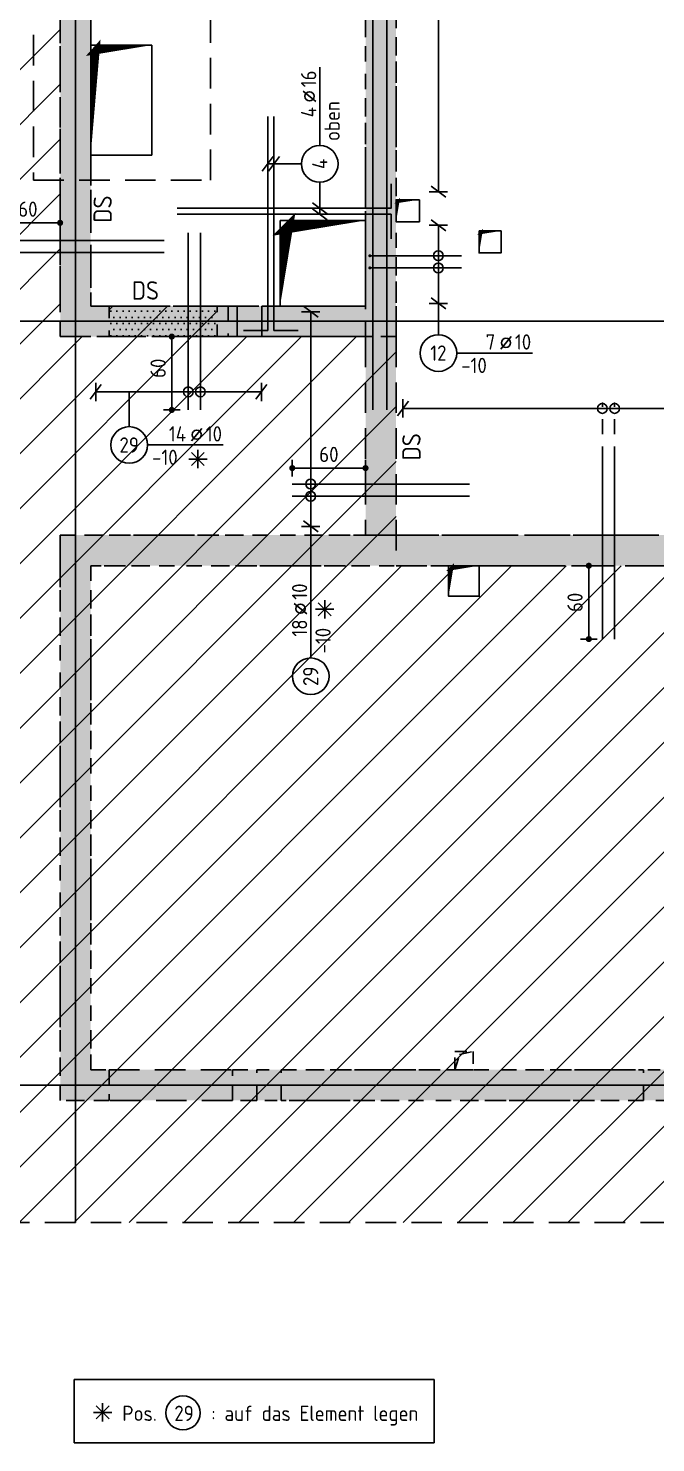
# Model space of a CAD drawing. Extents: x -10 to 76.2, y -7.1 to 49.1.
# Drawn here: x 7.92 to 13.05, y 20.52 to 32.1 of the extents above; entities that cross this region are included whole.
import ezdxf
from ezdxf.enums import TextEntityAlignment as Align

# ---------------------------------------------------------------- set-up
doc = ezdxf.new("R2010")
doc.units = 0
doc.header["$LTSCALE"] = 0.5
for name, pattern in [('AUSGEZOGEN', [1000.01, 1000, 0.01]), ('DASHED', [0.75, 0.5, -0.25]), ('DOT', [0.175, 0.05, -0.125]), ('HIDDEN2', [0.187, 0.125, -0.062]), ('PUNKT', [0.175, 0.05, -0.125]), ('STRICHLINIE', [0.75, 0.5, -0.25]), ('VERDECKT', [0.375, 0.25, -0.125])]:
    doc.linetypes.add(name, pattern=pattern)
for name, color, linetype in [('ACHSEN', 7, 'Continuous'), ('BETON', 7, 'Continuous'), ('Brüstung EG', 7, 'Continuous'), ('DD', 7, 'Continuous'), ('DETAIL', 7, 'Continuous'), ('DS', 7, 'Continuous'), ('EG', 7, 'Continuous'), ('grau_hell', 7, 'Continuous'), ('grau_mittel', 7, 'Continuous'), ('HILFE', 7, 'Continuous'), ('MASSE', 7, 'Continuous'), ('OBJEKT', 7, 'Continuous'), ('RND', 7, 'Continuous'), ('SCHATTEN', 7, 'Continuous'), ('TEXT', 7, 'Continuous'), ('VERDECKT', 7, 'Continuous'), ('VERDECKT2', 7, 'Continuous')]:
    doc.layers.add(name, color=color, linetype=linetype)
doc.styles.add('txt', font='isocp.shx')
doc.dimstyles.new('DOT_I', dxfattribs={"dimscale": 0.5, "dimtxt": 0.25, "dimasz": 0.25, "dimexe": 0.1, "dimexo": 0.3, "dimgap": 0.1, "dimtad": 1, "dimdec": 3, "dimzin": 3, "dimtxsty": 'txt', "dimblk": 'DOT', "dimblk1": 'DOT', "dimblk2": 'DOT', "dimsah": 1, "dimcen": 0.1, "dimse1": 1, "dimse2": 1, "dimazin": 0, "dimtfac": 1, "dimtdec": 4, "dimtix": 1, "dimtmove": 2, "dimatfit": 3, "dimfxl": 0, "dimtvp": 1, "dimtolj": 1, "dimtzin": 0, "dimarcsym": 0})
pattern_1 = [(0, (-74.13047, 377.732794), (0.025, 0.05), [0, -0.05])]

# ---------------------------------------------------------------- blocks, each defined once
blk = doc.blocks.new('RND_LEI')
at = {"layer": 'RND', "color": 7, "linetype": 'Continuous'}
blk.add_line((1.022, 0.066), (1.19, 0.27), dxfattribs=at)
for centre, radius in [((0, 0), 0.3), ((1.106, 0.168), 0.075)]:
    blk.add_circle(centre, radius, dxfattribs=at)
at = {"layer": 'RND', "color": 7, "linetype": 'Continuous', "style": 'txt'}
blk.add_attdef('ANZ', text='', height=0.25, dxfattribs=at).set_placement((0.931, 0.057), align=Align.RIGHT)
for tag, p in [('DUM', (1.253, 0.057)), ('ABSTD', (1.674, 0.057)), ('POSTXT', (0.374, -0.327))]:
    blk.add_attdef(tag, p, '', height=0.25, dxfattribs=at)
blk.add_attdef('POSL', text='', height=0.25, dxfattribs=at).set_placement((0, 0), align=Align.MIDDLE)
blk = doc.blocks.new('lei_gre')
at = {"layer": 'RND', "color": 7, "linetype": 'Continuous'}
for p, q in [((-0.09, -0.12), (0.09, 0.12)), ((0, 0.15), (0, -0.15))]:
    blk.add_line(p, q, dxfattribs=at)
blk = doc.blocks.new('DOT')
at = {"layer": 'MASSE', "color": 7, "linetype": 'Continuous'}
for p, q in [((0, 0), (-1, 0)), ((0, 0.54), (0, -0.54))]:
    blk.add_line(p, q, dxfattribs=at)
at = {"layer": 'MASSE', "color": 7, "linetype": 'Continuous', "const_width": 0.2}
blk.add_lwpolyline([(-0.1, 0, 1), (0.1, 0, 1)], format="xyb", close=True, dxfattribs=at)
blk = doc.blocks.new('*D160')
at = {"layer": 'Defpoints', "color": 0, "linetype": 'AUSGEZOGEN', "transparency": 16777216}
for p in [(7.579, 30.507), (7.579, 30.507), (8.179, 30.507)]:
    blk.add_point(p, dxfattribs=at)
at = {"layer": 'MASSE', "color": 0, "linetype": 'AUSGEZOGEN', "lineweight": -2, "transparency": 16777216}
blk.add_line((8.054, 30.507), (7.704, 30.507), dxfattribs=at)
at = {"layer": 'MASSE', "color": 0, "linetype": 'AUSGEZOGEN', "lineweight": -2, "transparency": 16777216, "xscale": 0.125, "yscale": 0.125, "zscale": 0.125, "rotation": 180}
blk.add_blockref('DOT', (7.579, 30.507), dxfattribs=at)
at = {"layer": 'MASSE', "color": 0, "linetype": 'AUSGEZOGEN', "lineweight": -2, "transparency": 16777216, "xscale": 0.125, "yscale": 0.125, "zscale": 0.125}
blk.add_blockref('DOT', (8.179, 30.507), dxfattribs=at)
at = {"layer": 'MASSE', "color": 0, "linetype": 'AUSGEZOGEN', "transparency": 16777216, "insert": (7.915, 30.619), "char_height": 0.125, "attachment_point": 5, "style": 'txt'}
blk.add_mtext('\\A1;60', dxfattribs=at)
blk = doc.blocks.new('*D161')
at = {"layer": 'Defpoints', "color": 0, "linetype": 'AUSGEZOGEN', "transparency": 16777216}
for p in [(9.093, 29.576), (9.093, 29.576), (9.093, 28.976)]:
    blk.add_point(p, dxfattribs=at)
at = {"layer": 'MASSE', "color": 0, "linetype": 'AUSGEZOGEN', "lineweight": -2, "transparency": 16777216}
blk.add_line((9.093, 29.101), (9.093, 29.451), dxfattribs=at)
at = {"layer": 'MASSE', "color": 0, "linetype": 'AUSGEZOGEN', "lineweight": -2, "transparency": 16777216, "xscale": 0.125, "yscale": 0.125, "zscale": 0.125}
for p, rotation in [((9.093, 29.576), 90), ((9.093, 28.976), 270)]:
    blk.add_blockref('DOT', p, dxfattribs=dict(at, rotation=rotation))
at = {"layer": 'MASSE', "color": 0, "linetype": 'AUSGEZOGEN', "transparency": 16777216, "insert": (8.981, 29.317), "char_height": 0.125, "attachment_point": 5, "rotation": 90, "style": 'txt'}
blk.add_mtext('\\A1;60', dxfattribs=at)
blk = doc.blocks.new('*D162')
at = {"layer": 'Defpoints', "color": 0, "linetype": 'AUSGEZOGEN', "transparency": 16777216}
for p in [(10.079, 28.5), (10.079, 28.5), (10.679, 28.5)]:
    blk.add_point(p, dxfattribs=at)
at = {"layer": 'MASSE', "color": 0, "linetype": 'AUSGEZOGEN', "lineweight": -2, "transparency": 16777216}
blk.add_line((10.554, 28.5), (10.204, 28.5), dxfattribs=at)
at = {"layer": 'MASSE', "color": 0, "linetype": 'AUSGEZOGEN', "lineweight": -2, "transparency": 16777216, "xscale": 0.125, "yscale": 0.125, "zscale": 0.125, "rotation": 180}
blk.add_blockref('DOT', (10.079, 28.5), dxfattribs=at)
at = {"layer": 'MASSE', "color": 0, "linetype": 'AUSGEZOGEN', "lineweight": -2, "transparency": 16777216, "xscale": 0.125, "yscale": 0.125, "zscale": 0.125}
blk.add_blockref('DOT', (10.679, 28.5), dxfattribs=at)
at = {"layer": 'MASSE', "color": 0, "linetype": 'AUSGEZOGEN', "transparency": 16777216, "insert": (10.379, 28.612), "char_height": 0.125, "attachment_point": 5, "style": 'txt'}
blk.add_mtext('\\A1;60', dxfattribs=at)
blk = doc.blocks.new('*D163')
at = {"layer": 'Defpoints', "color": 0, "linetype": 'AUSGEZOGEN', "transparency": 16777216}
for p in [(12.507, 27.701), (12.507, 27.701), (12.507, 27.101)]:
    blk.add_point(p, dxfattribs=at)
at = {"layer": 'MASSE', "color": 0, "linetype": 'AUSGEZOGEN', "lineweight": -2, "transparency": 16777216}
blk.add_line((12.507, 27.226), (12.507, 27.576), dxfattribs=at)
at = {"layer": 'MASSE', "color": 0, "linetype": 'AUSGEZOGEN', "lineweight": -2, "transparency": 16777216, "xscale": 0.125, "yscale": 0.125, "zscale": 0.125}
for p, rotation in [((12.507, 27.701), 90), ((12.507, 27.101), 270)]:
    blk.add_blockref('DOT', p, dxfattribs=dict(at, rotation=rotation))
at = {"layer": 'MASSE', "color": 0, "linetype": 'AUSGEZOGEN', "transparency": 16777216, "insert": (12.394, 27.401), "char_height": 0.125, "attachment_point": 5, "rotation": 90, "style": 'txt'}
blk.add_mtext('\\A1;60', dxfattribs=at)
blk = doc.blocks.new('748860')
at = {"layer": 'HILFE', "color": 102, "linetype": 'AUSGEZOGEN'}
for p, q in [((0.075, 0), (-0.075, 0)), ((0.053, -0.053), (-0.053, 0.053)), ((0.053, 0.053), (-0.053, -0.053)), ((0, 0.075), (0, -0.075))]:
    blk.add_line(p, q, dxfattribs=at)

msp = doc.modelspace()

# ---------------------------------------------------------------- hatches: boundary and pattern name
at = {"layer": 'Brüstung EG', "linetype": 'DOT'}
h = msp.add_hatch(dxfattribs=at)
h.set_pattern_fill('DOTS', color=102, scale=0.8, double=1)
h.set_pattern_definition(pattern_1)
h.paths.add_polyline_path([(9.4645, 29.8263), (8.5795, 29.8263), (8.5795, 29.7013), (9.4645, 29.7013)])
h.paths.add_polyline_path([(9.4645, 29.7013), (8.5795, 29.7013), (8.5795, 29.5763), (9.4645, 29.5763)])
at = {"layer": 'EG', "linetype": 'AUSGEZOGEN'}
h = msp.add_hatch(dxfattribs=at)
h.set_pattern_fill('DOTS', scale=0.8, double=1)
h.set_pattern_definition(pattern_1)
h.paths.add_polyline_path([(39.4295, 37.5263), (39.4295, 29.8263), (39.2795, 29.8263), (39.2795, 29.5763), (39.6795, 29.5763), (39.6795, 37.5263), (43.1545, 37.5263), (43.1545, 32.8263), (43.4545, 32.8263), (43.4545, 37.8263), (36.9295, 37.8263), (36.9295, 29.5763), (38.3945, 29.5763), (38.3945, 29.8263), (37.1795, 29.8263), (37.1795, 37.5263)])
h.paths.add_polyline_path([(43.1545, 29.5763), (43.4545, 29.5763), (43.4545, 30.3263), (43.1545, 30.3263)], flags=17)
h.paths.add_polyline_path([(43.4545, 23.3013), (43.4545, 23.6013), (43.1545, 23.6013), (43.1545, 23.3013)])
h.paths.add_polyline_path([(8.4295, 27.7013), (14.5145, 27.7013), (14.5145, 23.5763), (14.3645, 23.5763), (14.3645, 23.3263), (14.9145, 23.3263), (14.9145, 23.5763), (14.7645, 23.5763), (14.7645, 26.2613), (17.6145, 26.2613), (17.6145, 23.5763), (15.9245, 23.5763), (15.9245, 23.3263), (28.8495, 23.3263), (28.8495, 23.5763), (20.2295, 23.5763), (20.2295, 26.9213), (21.3545, 26.9213), (21.3545, 27.1713), (20.2295, 27.1713), (20.2295, 27.9513), (17.4645, 27.9513), (17.4645, 27.7013), (17.6145, 27.7013), (17.6145, 26.5113), (14.7645, 26.5113), (14.7645, 27.7013), (16.5795, 27.7013), (16.5795, 27.9513), (8.1795, 27.9513), (8.1795, 23.3263), (8.5792, 23.3263), (8.5792, 23.5763), (8.4295, 23.5763)])
h.paths.add_polyline_path([(9.5895, 23.5763), (9.5895, 23.3263), (13.3545, 23.3263), (13.3545, 23.5763)], flags=17)
h.paths.add_polyline_path([(17.8645, 23.5763), (18.7795, 23.5763), (18.7795, 27.7013), (17.8645, 27.7013)], flags=16)
h.paths.add_polyline_path([(19.9795, 27.7013), (19.0295, 27.7013), (19.0295, 23.5763), (19.9795, 23.5763)], flags=16)
h.paths.add_polyline_path([(22.7545, 27.1713), (22.7545, 26.9213), (25.1045, 26.9213), (25.1045, 27.1713)], flags=17)
h.paths.add_polyline_path([(28.6545, 26.9213), (28.6545, 27.1713), (26.5045, 27.1713), (26.5045, 26.9213)], flags=17)
h.paths.add_polyline_path([(30.0545, 27.1713), (30.0545, 26.9213), (31.1045, 26.9213), (31.1045, 23.5763), (29.8595, 23.5763), (29.8595, 23.3263), (31.5045, 23.3263), (31.5045, 23.5763), (31.3545, 23.5763), (31.3545, 25.5513), (31.5045, 25.5513), (31.5045, 25.8013), (31.3545, 25.8013), (31.3545, 27.7013), (36.9295, 27.7013), (36.9295, 26.836), (37.1795, 26.836), (37.1795, 27.9513), (31.1045, 27.9513), (31.1045, 27.1713)])
h.paths.add_polyline_path([(32.3895, 25.8013), (32.3895, 25.5513), (33.9795, 25.5513), (33.9795, 23.5763), (32.3895, 23.5763), (32.3895, 23.3263), (37.1795, 23.3263), (37.1795, 24.0363), (36.9295, 24.0363), (36.9295, 23.5763), (34.2295, 23.5763), (34.2295, 25.5513), (36.9295, 25.5513), (36.9295, 25.0863), (37.1795, 25.0863), (37.1795, 25.951), (36.9295, 25.951), (36.9295, 25.8013)])
h.paths.add_polyline_path([(34.2295, 29.6313), (34.4795, 29.6313), (34.4795, 30.3263), (34.2295, 30.3263)])
h.paths.add_polyline_path([(32.3795, 30.3263), (32.1295, 30.3263), (32.1295, 29.6313), (32.3795, 29.6313)])
h.paths.add_polyline_path([(30.7295, 30.3263), (30.4795, 30.3263), (30.4795, 29.6313), (30.7295, 29.6313)])
h.paths.add_polyline_path([(28.6295, 30.3263), (28.3795, 30.3263), (28.3795, 29.6313), (28.6295, 29.6313)])
h.paths.add_polyline_path([(26.7295, 29.6313), (26.9795, 29.6313), (26.9795, 30.3263), (26.7295, 30.3263)])
h.paths.add_polyline_path([(24.8795, 30.3263), (24.6295, 30.3263), (24.6295, 29.6313), (24.8795, 29.6313)])
h.paths.add_polyline_path([(23.2295, 30.3263), (22.9795, 30.3263), (22.9795, 29.6313), (23.2295, 29.6313)])
h.paths.add_polyline_path([(21.1295, 30.3263), (20.8795, 30.3263), (20.8795, 29.6313), (21.1295, 29.6313)])
h.paths.add_polyline_path([(19.4795, 30.3263), (19.2295, 30.3263), (19.2295, 29.6313), (19.4795, 29.6313)])
h.paths.add_polyline_path([(17.3795, 30.3263), (17.1295, 30.3263), (17.1295, 29.6313), (17.3795, 29.6313)])
h.paths.add_polyline_path([(15.4795, 29.6313), (15.7295, 29.6313), (15.7295, 30.3263), (15.4795, 30.3263)])
h.paths.add_polyline_path([(13.3795, 29.6313), (13.6295, 29.6313), (13.6295, 30.3263), (13.3795, 30.3263)])
h.paths.add_polyline_path([(9.4645, 29.8263), (9.4645, 29.5763), (10.9295, 29.5763), (10.9295, 37.8263), (4.5295, 37.8263), (4.5295, 30.7513), (4.4795, 30.7513), (4.4795, 26.0213), (4.0245, 26.0213), (4.0245, 25.7213), (4.6895, 25.7213), (4.6895, 37.5263), (8.1795, 37.5263), (8.1795, 29.5763), (8.5795, 29.5763), (8.5795, 29.8263), (8.4295, 29.8263), (8.4295, 37.5263), (10.6795, 37.5263), (10.6795, 29.8263)])
h.paths.add_polyline_path([(14.7045, 37.5263), (14.7045, 37.8263), (14.4045, 37.8263), (14.4045, 37.5263)])
h.paths.add_polyline_path([(21.9045, 37.8263), (21.9045, 37.5263), (22.2045, 37.5263), (22.2045, 37.8263)])
h.paths.add_polyline_path([(29.7045, 37.5263), (29.7045, 37.8263), (29.4045, 37.8263), (29.4045, 37.5263)])
h.paths.add_polyline_path([(4.4795, 22.3263), (4.6895, 22.3263), (4.6895, 23.6713), (4.0245, 23.6713), (4.0245, 23.3713), (4.4795, 23.3713)])
at = {"layer": 'grau_hell', "linetype": 'AUSGEZOGEN'}
h = msp.add_hatch(dxfattribs=at)
h.set_pattern_fill('ANSI31', color=9, scale=0.1, style=0, double=1)
h.set_pattern_definition([(45, (74.48588, 23.86048), (-0.2245064, 0.2245064), [])])
h.paths.add_polyline_path([(8.1795, 32.3363), (6.7295, 32.3363), (6.7295, 32.1963), (6.2045, 32.1963), (6.2045, 32.3363), (4.5295, 32.3363), (4.5295, 30.7513), (4.4795, 30.7513), (4.4795, 26.0213), (4.0245, 26.0213), (4.0245, 23.3713), (4.4795, 23.3713), (4.4795, 22.3263), (43.4545, 22.3263), (43.4545, 33.3363), (41.7045, 33.3363), (41.7045, 33.1963), (41.1295, 33.1963), (41.1295, 33.3363), (39.6795, 33.3363), (39.6795, 29.5763), (39.2795, 29.5763), (39.2795, 29.8263), (38.3945, 29.8263), (38.3945, 29.5763), (36.9295, 29.5763), (36.9295, 27.7013), (31.3545, 27.7013), (31.3545, 23.3263), (23.867, 23.3263), (23.867, 26.9213), (22.7545, 26.9213), (22.7545, 27.1713), (21.3545, 27.1713), (21.3545, 26.9213), (19.9795, 26.9213), (19.9795, 23.5763), (17.8645, 23.5763), (17.8645, 27.7013), (17.4645, 27.7013), (17.4645, 27.9513), (16.5795, 27.9513), (16.5795, 27.7013), (10.9295, 27.7013), (10.9295, 29.5763), (9.4645, 29.5763), (9.4645, 29.8263), (8.5795, 29.8263), (8.5795, 29.5763), (8.1795, 29.5763)])
at = {"layer": 'grau_hell'}
h = msp.add_hatch(color=9, dxfattribs=at)
h.paths.add_polyline_path([(15.8245, 27.9513), (15.8245, 27.7013), (16.2245, 27.7013), (16.2245, 27.9513)])
h.paths.add_polyline_path([(9.8294, 29.8263), (9.6295, 29.8263), (9.6295, 29.5763), (9.8294, 29.5763)])
at = {"layer": 'grau_mittel'}
h = msp.add_hatch(color=61, dxfattribs=at)
h.paths.add_polyline_path([(43.1545, 33.5443), (43.1545, 32.8263), (43.4545, 32.8263), (43.4545, 37.8263), (36.9295, 37.8263), (36.9295, 36.2863), (37.1795, 36.2863), (37.1795, 37.5263), (39.4295, 37.5263), (39.4295, 29.8263), (38.3045, 29.8263), (38.3045, 29.5763), (39.6795, 29.5763), (39.6795, 37.5263), (43.1545, 37.5263)])
h.paths.add_polyline_path([(43.4545, 32.8263), (43.1545, 32.8263), (43.1545, 30.3263), (43.4545, 30.3263)], flags=17)
h.paths.add_polyline_path([(43.4545, 30.3263), (43.1545, 30.3263), (43.1545, 29.5763), (43.4545, 29.5763)], flags=17)
h.paths.add_polyline_path([(43.1545, 23.6013), (43.4545, 23.6013), (43.4545, 29.5763), (43.1545, 29.5763)])
h.paths.add_polyline_path([(43.4545, 23.3013), (43.4545, 23.6013), (43.1545, 23.6013), (43.1545, 23.3013)])
h.paths.add_polyline_path([(43.4545, 23.3013), (43.1545, 23.3013), (43.1545, 22.3263), (43.4545, 22.3263)])
h.paths.add_polyline_path([(37.1795, 36.2863), (36.9295, 36.2863), (36.9295, 35.1513), (37.1795, 35.1513)], flags=17)
h.paths.add_polyline_path([(36.9295, 29.8263), (35.8795, 29.8263), (35.8795, 29.5763), (37.1795, 29.5763), (37.1795, 35.1513), (36.9295, 35.1513)])
h.paths.add_polyline_path([(37.3795, 29.8263), (37.1795, 29.8263), (37.1795, 29.5763), (37.3795, 29.5763)], flags=17)
h.paths.add_polyline_path([(38.3045, 29.5763), (38.3045, 29.8263), (37.5794, 29.8263), (37.5794, 29.5763)], flags=17)
h.paths.add_polyline_path([(35.8795, 28.5013), (36.1295, 28.5013), (36.1295, 29.5763), (35.8795, 29.5763)])
h.paths.add_polyline_path([(36.7295, 27.9513), (36.7295, 27.7013), (37.1795, 27.7013), (37.1795, 27.9513)])
h.paths.add_polyline_path([(36.1295, 27.7013), (36.1295, 27.9513), (33.3345, 27.9513), (33.3345, 27.7013)])
h.paths.add_polyline_path([(32.7345, 27.7013), (32.7345, 27.9513), (31.1045, 27.9513), (31.1045, 26.9213), (31.3545, 26.9213), (31.3545, 27.7013)])
h.paths.add_polyline_path([(31.3545, 26.7213), (31.1045, 26.7213), (31.1045, 25.5513), (31.5045, 25.5513), (31.5045, 25.8013), (31.3545, 25.8013), (31.3545, 25.8013)])
h.paths.add_polyline_path([(32.3895, 25.5513), (32.3895, 25.8013), (31.5045, 25.8013), (31.5045, 25.5513)])
h.paths.add_polyline_path([(32.3895, 25.8013), (32.3895, 25.5513), (33.9795, 25.5513), (33.9795, 23.5763), (33.6945, 23.5763), (33.6945, 23.3263), (37.1795, 23.3263), (37.1795, 24.0363), (36.9295, 24.0363), (36.9295, 23.5763), (34.2295, 23.5763), (34.2295, 25.5513), (36.9295, 25.5513), (36.9295, 25.0863), (37.1795, 25.0863), (37.1795, 25.3363), (37.0995, 25.3363), (37.0995, 25.4863), (37.1795, 25.4863), (37.1795, 25.951), (36.9295, 25.951), (36.9295, 25.8013)])
h.paths.add_polyline_path([(36.9295, 25.951), (37.1795, 25.951), (37.1795, 26.836), (36.9295, 26.836)])
h.paths.add_polyline_path([(37.1795, 26.836), (37.1795, 27.1013), (36.9295, 27.1013), (36.9295, 26.836)])
h.paths.add_polyline_path([(37.1795, 25.0863), (36.9295, 25.0863), (36.9295, 24.0363), (37.1795, 24.0363)], flags=17)
h.paths.add_polyline_path([(32.3895, 23.5763), (32.3895, 23.3263), (33.0945, 23.3263), (33.0945, 23.5763)])
h.paths.add_polyline_path([(32.3895, 23.3263), (32.3895, 23.5763), (31.5045, 23.5763), (31.5045, 23.3263)])
h.paths.add_polyline_path([(31.5045, 23.3263), (31.5045, 23.5763), (31.3545, 23.5763), (31.3545, 25.3513), (31.1045, 25.3513), (31.1045, 23.5763), (30.1045, 23.5763), (30.1045, 23.3263)])
h.paths.add_polyline_path([(20.7295, 23.5763), (20.7295, 23.3263), (29.9045, 23.3263), (29.9045, 23.5763)])
h.paths.add_polyline_path([(20.5295, 23.3263), (20.5295, 23.5763), (19.0295, 23.5763), (19.0295, 27.7013), (19.9795, 27.7013), (20.2295, 27.7013), (20.2295, 27.9513), (17.4645, 27.9513), (17.4645, 27.7013), (17.6145, 27.7013), (17.6145, 26.5113), (16.3245, 26.5113), (16.3245, 26.2613), (17.8645, 26.2613), (17.8645, 27.7013), (18.7795, 27.7013), (18.7795, 23.5763), (17.8645, 23.5763), (16.3245, 23.5763), (16.3245, 23.3263)])
h.paths.add_polyline_path([(15.9245, 23.3263), (16.1245, 23.3263), (16.1245, 23.5763), (15.9245, 23.5763)])
h.paths.add_polyline_path([(15.9245, 23.3263), (15.9245, 23.5763), (14.9145, 23.5763), (14.9145, 23.3263)])
h.paths.add_polyline_path([(14.9145, 23.3263), (14.9145, 23.5763), (14.7645, 23.5763), (14.7645, 26.2613), (15.0145, 26.2613), (16.1245, 26.2613), (16.1245, 26.5113), (14.7645, 26.5113), (14.7645, 26.6613), (14.7645, 27.0563), (14.5145, 27.0563), (14.5145, 23.5763), (14.3645, 23.5763), (14.3645, 23.3263)])
h.paths.add_polyline_path([(14.3645, 23.3263), (14.3645, 23.5763), (13.3545, 23.5763), (13.3545, 23.3263)])
h.paths.add_polyline_path([(13.1545, 23.3263), (13.3545, 23.3263), (13.3545, 23.5763), (13.1545, 23.5763)], flags=16)
h.paths.add_polyline_path([(12.9545, 23.3263), (12.9545, 23.5763), (9.9895, 23.5763), (9.9895, 23.3263)], flags=16)
h.paths.add_polyline_path([(9.5895, 23.3263), (9.7895, 23.3263), (9.7895, 23.5763), (9.5895, 23.5763)], flags=16)
h.paths.add_polyline_path([(9.5895, 23.3263), (9.5895, 23.5763), (8.5795, 23.5763), (8.5795, 23.3263)])
h.paths.add_polyline_path([(8.5795, 23.3263), (8.5795, 23.5763), (8.4295, 23.5763), (8.4295, 27.7013), (14.5145, 27.7013), (14.5145, 27.2063), (14.7645, 27.2063), (14.7645, 27.7013), (14.9145, 27.7013), (15.8245, 27.7013), (15.8245, 27.9513), (8.1795, 27.9513), (8.1795, 23.3263)])
h.paths.add_polyline_path([(16.5795, 27.7013), (16.5795, 27.9513), (16.2245, 27.9513), (16.2245, 27.7013)])
h.paths.add_polyline_path([(17.4645, 27.7013), (17.4645, 27.9513), (16.5795, 27.9513), (16.5795, 27.7013)], flags=17)
h.paths.add_polyline_path([(10.6795, 27.9513), (10.9295, 27.9513), (10.9295, 29.5763), (10.6795, 29.5763)])
h.paths.add_polyline_path([(10.9295, 37.8263), (4.5295, 37.8263), (4.5295, 30.7513), (4.4795, 30.7513), (4.4795, 26.0213), (4.0245, 26.0213), (4.0245, 25.7213), (4.6895, 25.7213), (4.6895, 37.5263), (4.7545, 37.5263), (4.7545, 37.5263), (8.1795, 37.5263), (8.1795, 32.6613), (8.1795, 29.5763), (9.5545, 29.5763), (9.5545, 29.8263), (8.4295, 29.8263), (8.4295, 37.5263), (8.6295, 37.5263), (10.6795, 37.5263), (10.6795, 36.2863), (10.9295, 36.2863)])
h.paths.add_polyline_path([(10.6795, 35.1513), (10.9295, 35.1513), (10.9295, 36.2863), (10.6795, 36.2863)])
h.paths.add_polyline_path([(10.6795, 29.5763), (10.9295, 29.5763), (10.9295, 35.1513), (10.6795, 35.1513)])
h.paths.add_polyline_path([(9.9795, 29.8263), (9.8294, 29.8263), (9.8294, 29.5763), (10.6795, 29.5763), (10.6795, 29.8263)], flags=17)
h.paths.add_polyline_path([(9.6295, 29.8263), (9.5545, 29.8263), (9.5545, 29.5763), (9.6295, 29.5763)], flags=17)
h.paths.add_polyline_path([(10.9295, 37.8263), (10.9295, 37.5263), (14.4045, 37.5263), (14.4045, 37.8263)])
h.paths.add_polyline_path([(14.7045, 37.8263), (14.4045, 37.8263), (14.4045, 37.5263), (14.7045, 37.5263)])
h.paths.add_polyline_path([(21.9045, 37.5263), (21.9045, 37.8263), (14.7045, 37.8263), (14.7045, 37.5263)])
h.paths.add_polyline_path([(22.2045, 37.5263), (22.2045, 37.8263), (21.9045, 37.8263), (21.9045, 37.5263)])
h.paths.add_polyline_path([(29.4045, 37.5263), (29.4045, 37.8263), (22.2045, 37.8263), (22.2045, 37.5263)])
h.paths.add_polyline_path([(29.4045, 37.5263), (29.7045, 37.5263), (29.7045, 37.8263), (29.4045, 37.8263)])
h.paths.add_polyline_path([(36.9295, 37.5263), (36.9295, 37.8263), (29.7045, 37.8263), (29.7045, 37.5263)])
h.paths.add_polyline_path([(4.7545, 25.7213), (4.4045, 25.7213), (4.4045, 23.6713), (4.7545, 23.6713)])
h.paths.add_polyline_path([(4.0245, 23.6713), (4.0245, 23.3713), (4.4795, 23.3713), (4.4795, 22.3263), (4.6895, 22.3263), (4.6895, 23.6713)])
h.paths.add_polyline_path([(13.3795, 29.6313), (13.6295, 29.6313), (13.6295, 30.3263), (13.3795, 30.3263)])
h.paths.add_polyline_path([(15.4795, 29.6313), (15.7295, 29.6313), (15.7295, 30.3263), (15.4795, 30.3263)])
h.paths.add_polyline_path([(17.3795, 30.3263), (17.1295, 30.3263), (17.1295, 29.6313), (17.3795, 29.6313)])
h.paths.add_polyline_path([(19.4795, 30.3263), (19.2295, 30.3263), (19.2295, 29.6313), (19.4795, 29.6313)])
h.paths.add_polyline_path([(20.8795, 29.6313), (21.1295, 29.6313), (21.1295, 30.3263), (20.8795, 30.3263)])
h.paths.add_polyline_path([(23.2295, 30.3263), (22.9795, 30.3263), (22.9795, 29.6313), (23.2295, 29.6313)])
h.paths.add_polyline_path([(24.6295, 29.6313), (24.8795, 29.6313), (24.8795, 30.3263), (24.6295, 30.3263)])
h.paths.add_polyline_path([(26.9795, 30.3263), (26.7295, 30.3263), (26.7295, 29.6313), (26.9795, 29.6313)])
h.paths.add_polyline_path([(28.6295, 30.3263), (28.3795, 30.3263), (28.3795, 29.6313), (28.6295, 29.6313)])
h.paths.add_polyline_path([(30.7295, 30.3263), (30.4795, 30.3263), (30.4795, 29.6313), (30.7295, 29.6313)])
h.paths.add_polyline_path([(32.3795, 30.3263), (32.1295, 30.3263), (32.1295, 29.6313), (32.3795, 29.6313)])
h.paths.add_polyline_path([(34.4795, 30.3263), (34.2295, 30.3263), (34.2295, 29.6313), (34.4795, 29.6313)])
h.paths.add_polyline_path([(39.6795, 29.8263), (39.6795, 29.5763), (43.1545, 29.5763), (43.1545, 29.8263)])

# ---------------------------------------------------------------- linework, layer by layer
at = {"layer": 'ACHSEN', "color": 140, "linetype": 'AUSGEZOGEN'}
for p, q in [((8.3045, 39.8263), (8.3045, 22.3263)), ((43.4545, 29.7013), (2.2545, 29.7013)), ((43.4545, 23.4513), (2.2545, 23.4513))]:
    msp.add_line(p, q, dxfattribs=at)
at = {"layer": 'BETON', "color": 6, "linetype": 'AUSGEZOGEN'}
for points in [[(8.9295, 31.9613), (8.4295, 31.9613), (8.4295, 31.0613), (8.9295, 31.0613)], [(11.1195, 30.6963), (10.9295, 30.6963), (10.9295, 30.5163), (11.1195, 30.5163)], [(9.9795, 30.5263), (10.6795, 30.5263), (10.6795, 29.8263), (9.9795, 29.8263)], [(11.6088, 30.4413), (11.7888, 30.4413), (11.7888, 30.2613), (11.6088, 30.2613)]]:
    msp.add_lwpolyline(points, close=True, dxfattribs=at)
at = {"layer": 'Brüstung EG', "color": 102, "linetype": 'DOT'}
for p, q in [((8.5795, 29.8263), (9.4645, 29.8263)), ((9.4645, 29.5763), (8.5795, 29.5763))]:
    msp.add_line(p, q, dxfattribs=at)
at = {"layer": 'DD', "color": 7, "linetype": 'HIDDEN2'}
for p, q in [((11.4095, 23.5763), (11.4493, 23.7009)), ((11.4493, 23.7009), (11.5595, 23.7263))]:
    msp.add_line(p, q, dxfattribs=at)
at = {"layer": 'DD', "color": 7, "linetype": 'AUSGEZOGEN'}
msp.add_lwpolyline([(11.3595, 27.7013), (11.6095, 27.7013), (11.6095, 27.4513), (11.3595, 27.4513)], close=True, dxfattribs=at)
at = {"layer": 'DD', "color": 7, "linetype": 'HIDDEN2'}
msp.add_lwpolyline([(11.4095, 23.7263), (11.5595, 23.7263), (11.5595, 23.5763), (11.4095, 23.5763)], close=True, dxfattribs=at)
at = {"layer": 'DETAIL', "color": 102, "linetype": 'STRICHLINIE'}
msp.add_lwpolyline([(7.9607, 38.0451), (7.9607, 30.856), (9.4096, 30.856), (9.4096, 38.0451)], close=True, dxfattribs=at)
at = {"layer": 'DS', "color": 1, "linetype": 'DASHED'}
for p, q in [((8.1795, 32.6613), (8.1795, 29.5763)), ((8.4295, 32.2113), (8.4295, 31.9613)), ((8.4295, 31.0613), (8.4295, 29.8263)), ((8.4295, 29.8263), (9.9795, 29.8263)), ((8.1795, 29.5763), (10.9295, 29.5763)), ((10.9295, 29.5763), (10.9295, 27.7013)), ((10.9295, 27.9513), (17.4645, 27.9513)), ((10.9295, 27.7013), (16.5795, 27.7013))]:
    msp.add_line(p, q, dxfattribs=at)
at = {"layer": 'EG', "color": 7, "linetype": 'PUNKT', "lineweight": -2}
for points in [[(4.5295, 37.8263), (10.9295, 37.8263), (10.9295, 29.5763), (9.4645, 29.5763), (9.4645, 29.8263), (10.6795, 29.8263), (10.6795, 37.5263), (8.4295, 37.5263), (8.4295, 29.8263), (8.5795, 29.8263), (8.5795, 29.5763), (8.1795, 29.5763), (8.1795, 37.5263), (4.6895, 37.5263), (4.6895, 25.7213), (4.0245, 25.7213), (4.0245, 26.0213), (4.4795, 26.0213), (4.4795, 30.7513), (4.5295, 30.7513)], [(9.5895, 23.5763), (13.3545, 23.5763), (13.3545, 23.3263), (9.5895, 23.3263)]]:
    msp.add_lwpolyline(points, close=True, dxfattribs=at)
for points in [[(8.1795, 27.9513), (16.5795, 27.9513), (16.5795, 27.7013), (14.7645, 27.7013), (14.7645, 26.5113), (17.6145, 26.5113), (17.6145, 27.7013), (17.4645, 27.7013), (17.4645, 27.9513), (20.2295, 27.9513), (20.2295, 27.1713), (21.3545, 27.1713), (21.3545, 26.9213), (20.2295, 26.9213), (20.2295, 23.5763), (28.8495, 23.5763)], [(28.8495, 23.3263), (15.9245, 23.3263), (15.9245, 23.5763), (17.6145, 23.5763), (17.6145, 26.2613), (14.7645, 26.2613), (14.7645, 23.5763), (14.9145, 23.5763), (14.9145, 23.3263), (14.3645, 23.3263), (14.3645, 23.5763), (14.5145, 23.5763), (14.5145, 27.7013), (8.4295, 27.7013), (8.4295, 23.5763), (8.5792, 23.5763), (8.5792, 23.3263), (8.1795, 23.3263), (8.1795, 27.9513)]]:
    msp.add_lwpolyline(points, dxfattribs=at)
at = {"layer": 'HILFE', "color": 102, "linetype": 'DASHED'}
msp.add_line((43.5545, 22.3263), (2.7545, 22.3263), dxfattribs=at)
at = {"layer": 'HILFE', "color": 102, "linetype": 'AUSGEZOGEN'}
msp.add_lwpolyline([(8.2952, 21.0408), (11.2404, 21.0408), (11.2404, 20.5247), (8.2952, 20.5247)], close=True, dxfattribs=at)
at = {"layer": 'OBJEKT', "color": 7, "linetype": 'AUSGEZOGEN'}
msp.add_circle((9.1848, 20.7683), 0.1396, dxfattribs=at)
at = {"layer": 'RND', "color": 7, "linetype": 'AUSGEZOGEN'}
for p, q in [((11.2754, 32.9233), (11.2754, 30.7608)), ((10.3045, 31.1395), (10.3045, 31.7795)), ((11.2754, 30.4874), (11.2754, 29.8471)), ((10.2303, 29.7788), (10.2303, 28.0234)), ((11.2754, 29.8471), (11.2754, 29.5911)), ((11.4254, 29.4411), (12.0457, 29.4411)), ((8.4707, 29.1238), (9.8266, 29.1238)), ((8.7445, 29.1238), (8.7445, 28.839)), ((10.9846, 28.9879), (13.7779, 28.9879)), ((8.8945, 28.689), (9.5134, 28.689)), ((10.2303, 28.0234), (10.2303, 26.9463)), ((10.2303, 26.9463), (10.2303, 27.0162))]:
    msp.add_line(p, q, dxfattribs=at)
at = {"layer": 'RND', "color": 102, "linetype": 'AUSGEZOGEN'}
for p, q in [((10.1545, 30.9895), (9.8789, 30.9895)), ((10.3045, 30.8395), (10.3045, 30.5766))]:
    msp.add_line(p, q, dxfattribs=at)
at = {"layer": 'RND', "color": 102, "linetype": 'VERDECKT'}
for p, q in [((12.6182, 28.5513), (12.6182, 29.0379)), ((12.7182, 28.5513), (12.7182, 29.0379))]:
    msp.add_line(p, q, dxfattribs=at)
at = {"layer": 'RND', "color": 1, "linetype": 'AUSGEZOGEN'}
for points in [[(10.7383, 37.7763), (10.7383, 28.9763)], [(10.8547, 37.7763), (10.8547, 28.9763)], [(9.6789, 29.6262), (9.8789, 29.6262), (9.8789, 31.3762)], [(10.1289, 29.6262), (9.9289, 29.6262), (9.9289, 31.3762)], [(9.1376, 30.6266), (10.8876, 30.6266), (10.8876, 30.8266)], [(9.1376, 30.5766), (10.8876, 30.5766), (10.8876, 30.3766)], [(9.0295, 30.363), (7.5795, 30.363)], [(9.2276, 30.4263), (9.2276, 28.9763)], [(9.3276, 30.4263), (9.3276, 28.9763)], [(9.0295, 30.263), (7.5795, 30.263)], [(10.7145, 30.2378), (11.4645, 30.2378)], [(10.7145, 30.1378), (11.4645, 30.1378)], [(12.6182, 28.5513), (12.6182, 27.1013)], [(12.7182, 28.5513), (12.7182, 27.1013)], [(11.5295, 28.3693), (10.0795, 28.3693)], [(11.5295, 28.2693), (10.0795, 28.2693)]]:
    msp.add_lwpolyline(points, dxfattribs=at)
at = {"layer": 'RND', "color": 7, "linetype": 'AUSGEZOGEN', "const_width": 0.0125}
for points in [[(10.7207, 30.2378, -1), (10.7082, 30.2378, -1)], [(10.7207, 30.1378, -1), (10.7082, 30.1378, -1)]]:
    msp.add_lwpolyline(points, format="xyb", close=True, dxfattribs=at)
at = {"layer": 'RND', "color": 7, "linetype": 'AUSGEZOGEN'}
for centre in [(11.2754, 30.2378), (11.2754, 30.1378), (9.2276, 29.1238), (9.3276, 29.1238), (12.6182, 28.9879), (12.7182, 28.9879), (10.2303, 28.3693), (10.2303, 28.2693)]:
    msp.add_circle(centre, 0.04, dxfattribs=at)
at = {"layer": 'SCHATTEN', "color": 1, "linetype": 'AUSGEZOGEN'}
for points in [[(8.4295, 31.0613, 0, 0.0765, 0), (8.4677, 31.9596, 0, 0, 0), (8.4328, 31.9206, 0.0815, 0, 0), (8.9295, 31.9613, 0, 0, 0)], [(10.9295, 30.5163, 0, 0.0294, 0), (10.9441, 30.6951, 0, 0, 0), (10.9306, 30.6817, 0.0291, 0, 0), (11.1195, 30.6963, 0, 0, 0)], [(9.9795, 29.8263, 0, 0.1141, 0), (10.0363, 30.5216, 0, 0, 0), (9.9841, 30.4694, 0.1141, 0, 0), (10.6795, 30.5263, 0, 0, 0)], [(11.6088, 30.2613, 0, 0.0294, 0), (11.6235, 30.4401, 0, 0, 0), (11.61, 30.4266, 0.0294, 0, 0), (11.7888, 30.4413, 0, 0, 0)], [(11.3595, 27.4513, 0, 0.0408, 0), (11.3798, 27.6996, 0, 0, 0), (11.3611, 27.6809, 0.0408, 0, 0), (11.6095, 27.7013, 0, 0, 0)]]:
    msp.add_lwpolyline(points, format="xyseb", dxfattribs=at)
at = {"layer": 'VERDECKT', "color": 7, "linetype": 'VERDECKT', "lineweight": -2}
for p, q in [((8.1795, 29.5763), (8.1795, 37.5263)), ((8.4295, 37.5263), (8.4295, 29.8263)), ((10.6795, 29.5763), (10.6795, 35.1513)), ((10.9295, 35.1513), (10.9295, 29.5763)), ((8.4295, 29.8263), (9.5545, 29.8263)), ((9.5545, 29.8263), (9.5545, 29.5763)), ((9.5545, 29.5763), (8.1795, 29.5763)), ((10.9295, 29.5763), (10.6795, 29.5763)), ((8.1795, 27.9513), (15.8245, 27.9513)), ((8.1795, 23.3263), (8.1795, 27.9513)), ((14.5145, 27.7013), (8.4295, 27.7013)), ((8.4295, 27.7013), (8.4295, 23.5763)), ((8.4295, 23.5763), (8.5795, 23.5763)), ((8.5795, 23.5763), (8.5795, 23.3263)), ((9.5895, 23.5763), (9.7895, 23.5763)), ((9.5895, 23.3263), (9.5895, 23.5763)), ((9.9895, 23.5763), (12.9545, 23.5763)), ((8.5795, 23.3263), (8.1795, 23.3263)), ((9.7895, 23.3263), (9.5895, 23.3263)), ((12.9545, 23.3263), (9.9895, 23.3263))]:
    msp.add_line(p, q, dxfattribs=at)
at = {"layer": 'VERDECKT', "color": 7, "linetype": 'VERDECKT'}
for p, q in [((9.7895, 23.3263), (9.7895, 23.5763)), ((9.9895, 23.3263), (9.9895, 23.5763)), ((12.9545, 23.3263), (12.9545, 23.5763))]:
    msp.add_line(p, q, dxfattribs=at)
at = {"layer": 'VERDECKT2', "color": 7, "linetype": 'STRICHLINIE'}
for p, q in [((9.5545, 29.8263), (9.6295, 29.8263)), ((9.6295, 29.5763), (9.6295, 29.8263)), ((9.8294, 29.5763), (9.8294, 29.8263)), ((9.8294, 29.8263), (10.6795, 29.8263)), ((9.5545, 29.5763), (9.6295, 29.5763)), ((9.8294, 29.5763), (10.6795, 29.5763)), ((10.6795, 29.5763), (10.6795, 27.9513)), ((10.9295, 29.5763), (10.9295, 27.9513)), ((8.5795, 23.5763), (9.5895, 23.5763)), ((9.5895, 23.3263), (8.5795, 23.3263))]:
    msp.add_line(p, q, dxfattribs=at)

# ---------------------------------------------------------------- block references
at = {"layer": 'HILFE', "color": 102, "linetype": 'AUSGEZOGEN'}
for p in [(9.3064, 28.5737), (10.3451, 27.345), (8.5272, 20.7726)]:
    msp.add_blockref('748860', p, dxfattribs=at)
at = {"layer": 'RND', "color": 7, "linetype": 'AUSGEZOGEN', "xscale": 0.5, "yscale": 0.5, "zscale": 0.5, "rotation": 90}
for p, values in [((10.3045, 30.9895), {'POSL': '4', 'DUM': '16', 'ANZ': '4', 'POSTXT': 'oben'}), ((10.2303, 26.7963), {'POSL': '29', 'DUM': '10', 'ANZ': '18', 'POSTXT': '-10'})]:
    msp.add_blockref('RND_LEI', p, dxfattribs=at).add_auto_attribs(values)
at = {"layer": 'RND', "color": 7, "linetype": 'AUSGEZOGEN', "xscale": 0.5, "yscale": 0.5, "zscale": 0.5}
for p in [(9.8789, 30.9895), (9.9289, 30.9895), (8.4707, 29.1238), (9.8266, 29.1238), (10.9846, 28.9879)]:
    msp.add_blockref('lei_gre', p, dxfattribs=at)
for p, rotation in [((11.2754, 30.7608), 270), ((10.3045, 30.6266), 90), ((10.3045, 30.5766), 90), ((11.2754, 30.4874), 270), ((11.2754, 29.8471), 270), ((10.2303, 29.7788), 270), ((10.2303, 28.0234), 270)]:
    msp.add_blockref('lei_gre', p, dxfattribs=dict(at, rotation=rotation))
for p, values in [((11.2754, 29.4411), {'POSL': '12', 'DUM': '10', 'ANZ': '7', 'POSTXT': '-10'}), ((8.7445, 28.689), {'POSL': '29', 'DUM': '10', 'ANZ': '14', 'POSTXT': '-10'})]:
    msp.add_blockref('RND_LEI', p, dxfattribs=at).add_auto_attribs(values)

# ---------------------------------------------------------------- texts
at = {"layer": 'TEXT', "color": 1, "linetype": 'AUSGEZOGEN', "style": 'txt'}
for p in [(8.6021, 30.5081), (11.1297, 28.5628)]:
    msp.add_text('DS', height=0.15, rotation=90, dxfattribs=at).set_placement(p)
msp.add_text('DS', height=0.15, dxfattribs=at).set_placement((8.7658, 29.8788))
at = {"layer": 'TEXT', "color": 7, "linetype": 'AUSGEZOGEN', "style": 'txt'}
msp.add_text('Pos.  29  : auf das Element legen', height=0.125, dxfattribs=at).set_placement((8.6878, 20.7026))

# ---------------------------------------------------------------- dimensions: what is measured, and where the dimension line sits
at = {"layer": 'MASSE', "color": 7, "linetype": 'AUSGEZOGEN'}
dim = msp.add_linear_dim(base=(7.5795, 30.507), p1=(8.1795, 30.507), p2=(7.5795, 30.507), dimstyle='DOT_I', override={"dimdec": 0, "dimlfac": 100}, dxfattribs=at)
dim.commit()
dim.dimension.update_dxf_attribs({"geometry": '*D160', "text_midpoint": (7.9153, 30.6195), "dimtype": 160})
dim = msp.add_linear_dim(base=(9.0934, 29.5763), p1=(9.0934, 28.9763), p2=(9.0934, 29.5763), angle=90, dimstyle='DOT_I', override={"dimdec": 0, "dimlfac": 100}, dxfattribs=at)
dim.commit()
dim.dimension.update_dxf_attribs({"geometry": '*D161', "text_midpoint": (8.9809, 29.3166), "dimtype": 160})
dim = msp.add_linear_dim(base=(10.0795, 28.4995), p1=(10.6795, 28.4995), p2=(10.0795, 28.4995), dimstyle='DOT_I', override={"dimdec": 0, "dimlfac": 100}, dxfattribs=at)
dim.commit()
dim.dimension.update_dxf_attribs({"geometry": '*D162', "text_midpoint": (10.3795, 28.612)})
dim = msp.add_linear_dim(base=(12.5067, 27.7013), p1=(12.5067, 27.1013), p2=(12.5067, 27.7013), angle=90, dimstyle='DOT_I', override={"dimdec": 0, "dimlfac": 100}, dxfattribs=at)
dim.commit()
dim.dimension.update_dxf_attribs({"geometry": '*D163', "text_midpoint": (12.3942, 27.4013)})

doc.saveas('drawing.dxf')
